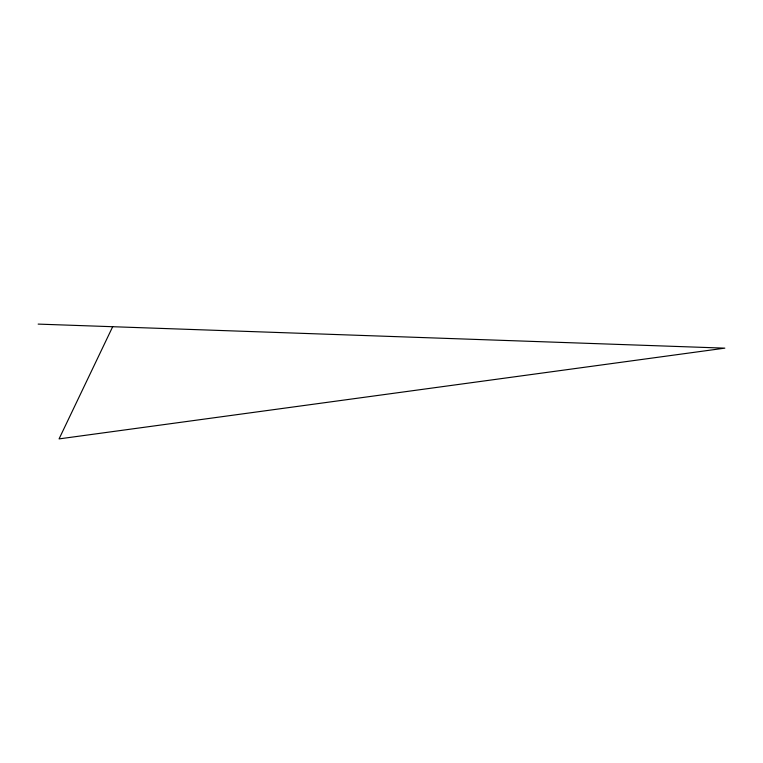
<?xml version="1.0" encoding="UTF-8"?>
<svg xmlns="http://www.w3.org/2000/svg" width="763" height="763" viewBox="0 0 763 763"><rect width="100%" height="100%" fill="white"/><g stroke="black" fill="none" stroke-linecap="round" stroke-linejoin="round"><path stroke-width="1.14" d="M112.686 326.707L59.066 438.897L724.85 348.147L38.15 324.103"/></g></svg>
